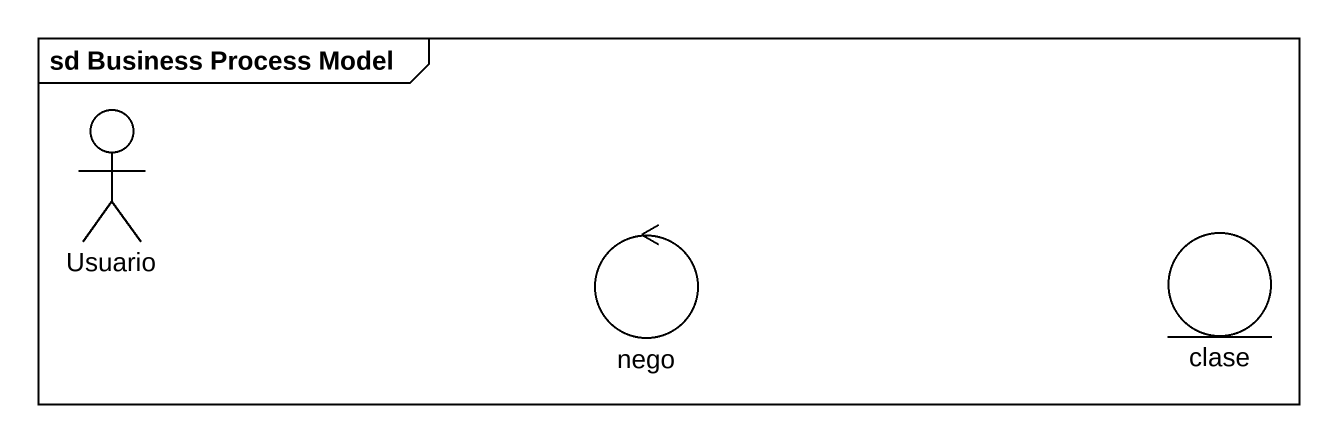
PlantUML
@startuml
mainframe sd Business Process Model
actor Usuario
control nego
entity clase
@enduml
